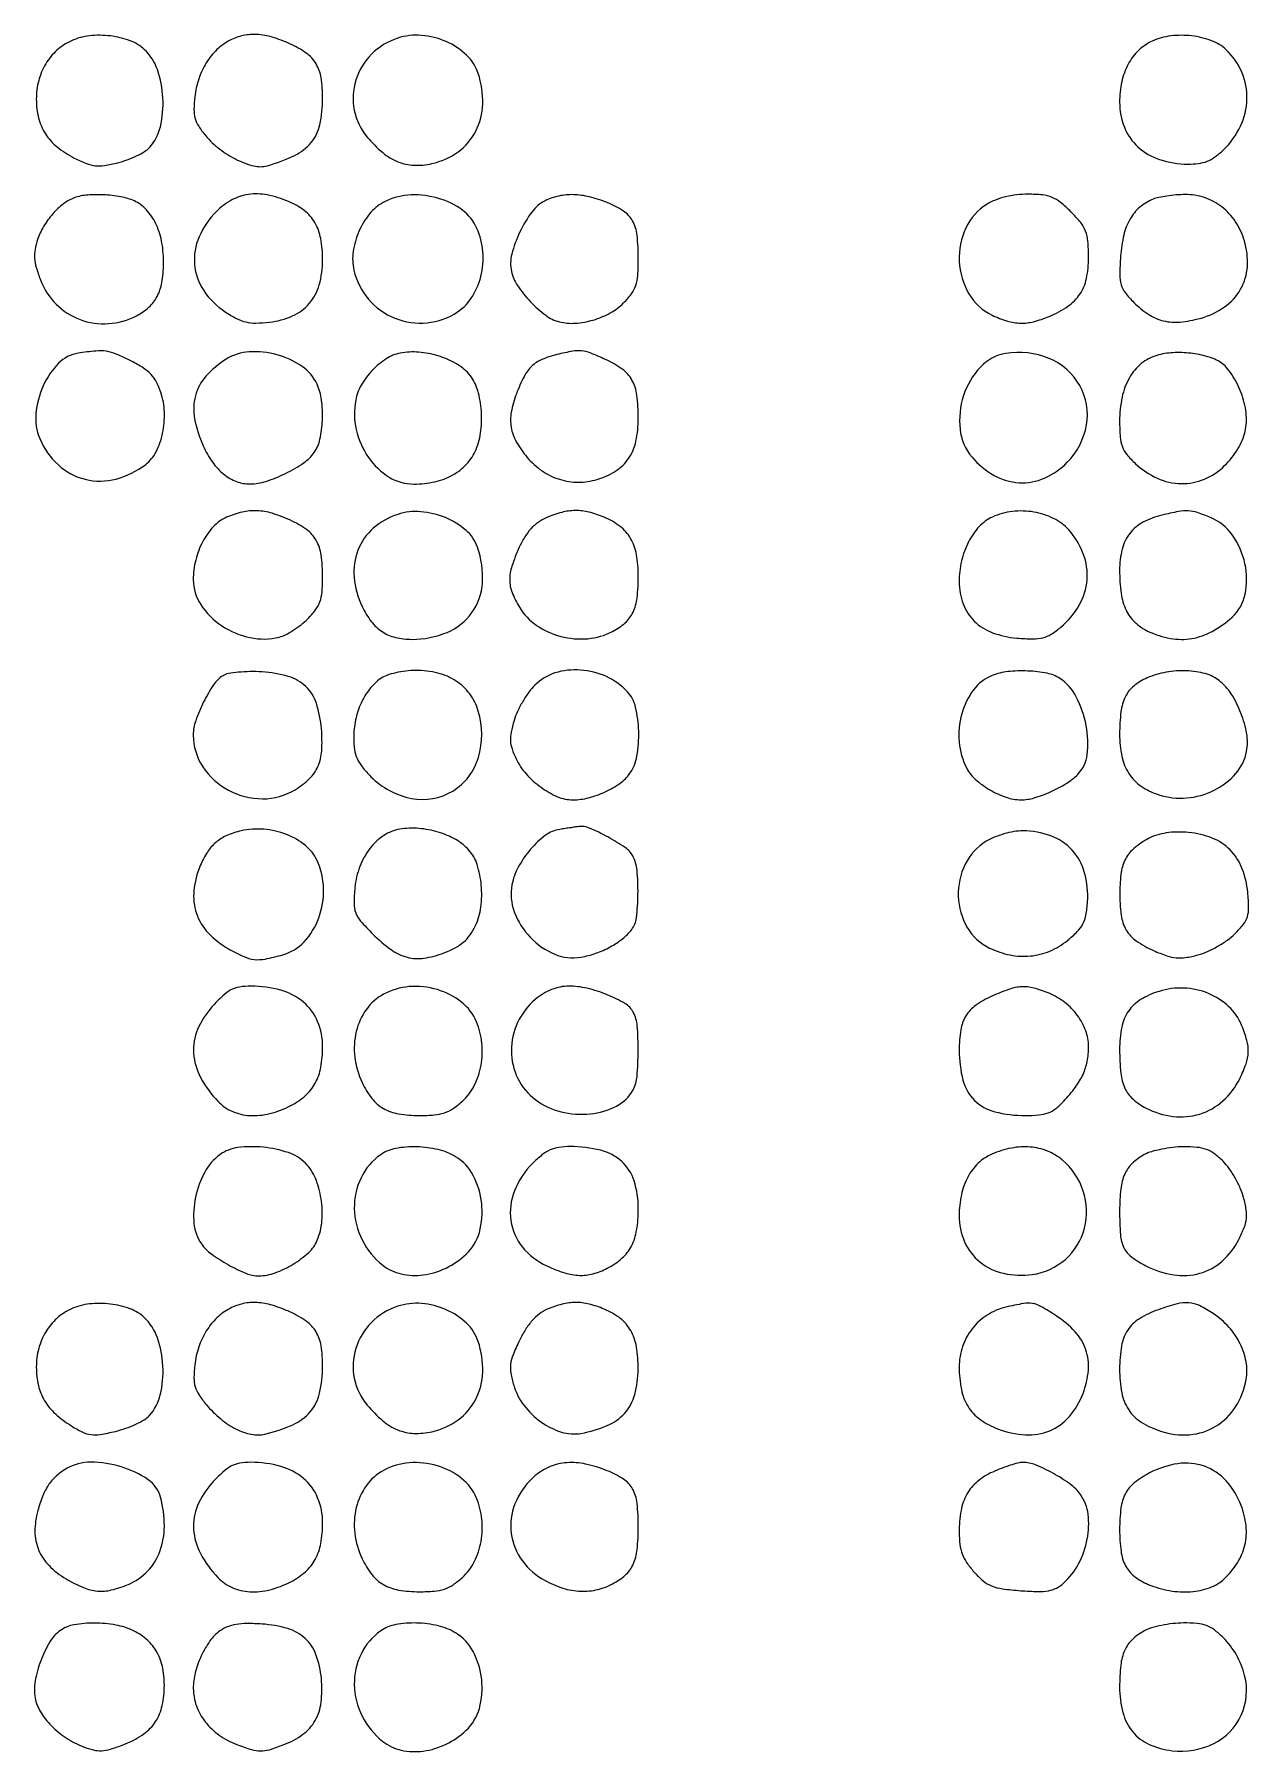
# Model space of a CAD drawing. Extents: x 21 to 1898, y 209 to 908.
# Drawn here: x 967.3 to 1201.9, y 576.1 to 907.9 of the extents above; entities that cross this region are included whole.
import ezdxf

# ---------------------------------------------------------------- set-up
doc = ezdxf.new("R2010")
doc.units = 0

msp = doc.modelspace()

# ---------------------------------------------------------------- linework, layer by layer
for points in [[(974.452402, 906.648723, 0.077131), (971.649189, 904.813402, 0.074118), (969.489476, 902.19229, 0.071463), (968.130357, 898.964512, 0.064051), (967.666667, 895.359656, 0.060902), (968.112787, 891.710599, 0.082745), (969.428243, 888.670861, 0.07961), (971.70491, 886.139212, 0.051984), (975.006848, 883.996506, 0.023429), (977.344477, 882.938829, 0.067723), (979.065586, 882.512519, 0.066574), (980.854568, 882.557936, 0.022089), (983.430637, 883.086851, 0.02635), (985.253873, 883.649573, 0.024434), (987.055566, 884.413249, 0.025221), (988.589934, 885.251875, 0.071271), (989.527235, 886.030095, 0.126992), (991.634213, 890.048416, 0.070813), (992.127937, 895.586967, 0.070432), (991.053691, 901.080411, 0.121305), (988.532326, 904.969631, 0.101127), (985.778988, 906.667657, 0.058155), (981.973499, 907.578267, 0.056765), (977.929888, 907.599643, 0.079569)], [(1005.096399, 906.735258, 0.072831), (1002.57836, 904.937126, 0.061906), (1000.518561, 902.398331, 0.058614), (999.052186, 899.290523, 0.052932), (998.282976, 895.818199, 0.025423), (998.13189, 893.360815, 0.071007), (998.357278, 891.652885, 0.075407), (999.041464, 890.135148, 0.031376), (1000.381315, 888.323419, 0.054638), (1003.117321, 885.711903, 0.049592), (1006.440801, 883.656602, 0.053349), (1009.721687, 882.465847, 0.129723), (1012.275849, 882.507864, 0.041629), (1017.594226, 884.495553, 0.110565), (1020.777429, 886.971722, 0.119672), (1022.457037, 890.437798, 0.053307), (1023, 895.516082, 0.038001), (1022.696327, 899.505877, 0.097472), (1021.718118, 902.217107, 0.104135), (1019.832048, 904.249328, 0.047273), (1016.669318, 906.063052, 0.032815), (1013.257922, 907.349445, 0.059313), (1010.32269, 907.872978, 0.068936), (1007.663648, 907.660774, 0.064447)], [(1037.5, 907.15032, 0.118056), (1032.42929, 904.045625, 0.122564), (1029.399871, 899.019871, 0.125024), (1029.111905, 893.241279, 0.125793), (1031.619116, 888.040808, 0.041715), (1034.613921, 885.030929, 0.079114), (1037.527814, 883.257899, 0.088441), (1040.618595, 882.591669, 0.064313), (1044.128207, 882.917471, 0.101938), (1049.162188, 885.190844, 0.117878), (1052.580426, 889.177698, 0.112414), (1053.925133, 894.43959, 0.086487), (1053.058771, 900.321921, 0.123547), (1050.815505, 903.863497, 0.086907), (1046.871175, 906.48703, 0.083381), (1042.102892, 907.69031, 0.09912)], [(1183.314715, 906.59083, 0.087214), (1180.672708, 904.789019, 0.077043), (1178.6684, 902.122119, 0.069696), (1177.420883, 898.720832, 0.053144), (1177, 894.772166, 0.094549), (1177.924421, 889.927311, 0.11442), (1180.550131, 886.129596, 0.107011), (1184.737949, 883.704975, 0.074589), (1190.144722, 882.817439, 0.035399), (1192.235447, 882.936672, 0.06225), (1193.90949, 883.367829, 0.062048), (1195.429541, 884.198932, 0.034937), (1197.048096, 885.546079, 0.091633), (1200.3451, 890.124915, 0.103848), (1201.600028, 895.38152, 0.107433), (1200.622238, 900.559098, 0.104354), (1197.579083, 904.925705, 0.099678), (1194.7745, 906.666462, 0.060218), (1190.959082, 907.586008, 0.058469), (1186.888195, 907.583571, 0.076936)], [(975, 876.293772, 0.077696), (972.90699, 875.135238, 0.04689), (970.836444, 873.189481, 0.045376), (969.080766, 870.791895, 0.055705), (967.92444, 868.271052, 0.035239), (967.428822, 866.316413, 0.06175), (967.337977, 864.652229, 0.05357), (967.656194, 862.861293, 0.020484), (968.462909, 860.457951, 0.104998), (971.484976, 855.784764, 0.107737), (976.120147, 852.794887, 0.107073), (981.603514, 851.99472, 0.102563), (987.020016, 853.51035, 0.064159), (989.41324, 855.166656, 0.089197), (991.006583, 857.22246, 0.078139), (991.915417, 859.915674, 0.038613), (992.249039, 863.519756, 0.045551), (991.942338, 867.551602, 0.062806), (990.896625, 871.025273, 0.072367), (989.184551, 873.741925, 0.096983), (986.908806, 875.547158, 0.070627), (984.414144, 876.419043, 0.033161), (981.017811, 876.859308, 0.033163), (977.591136, 876.846669, 0.070234)], [(1002.478869, 873.678869, 0.093908), (999.120059, 868.749565, 0.12491), (998.247123, 863.419372, 0.12701), (1000.02225, 858.383053, 0.098985), (1004.155379, 854.278477, 0.026673), (1006.362177, 852.981705, 0.061972), (1008.159085, 852.31731, 0.060825), (1010.084607, 852.106846, 0.024908), (1012.7139, 852.27122, 0.075549), (1017.1781, 853.473394, 0.112773), (1020.411124, 855.872796, 0.1094), (1022.344202, 859.498661, 0.068072), (1023, 864.29327, 0.044624), (1022.62999, 868.430849, 0.087642), (1021.490344, 871.522021, 0.097096), (1019.456431, 873.833356, 0.06504), (1016.401426, 875.605633, 0.050474), (1012.29118, 876.854226, 0.083084), (1008.668723, 876.956654, 0.090711), (1005.434494, 875.890441, 0.071628)], [(1034.667443, 875.384769, 0.101194), (1032.043888, 873.182335, 0.065841), (1030.005281, 869.775587, 0.065114), (1028.902727, 865.907981, 0.092636), (1029.034896, 862.345278, 0.121969), (1031.850737, 856.726464, 0.120529), (1036.973996, 853.041054, 0.121194), (1043.196403, 852.148428, 0.124199), (1049.059685, 854.261238, 0.108614), (1052.003555, 857.349767, 0.084901), (1053.707633, 861.670742, 0.081802), (1053.914019, 866.466224, 0.089493), (1052.544051, 870.914815, 0.127363), (1049.5285, 874.280314, 0.085659), (1044.782956, 876.376376, 0.082496), (1039.428549, 876.807809, 0.103477)], [(1066, 875.735258, 0.119269), (1063.459078, 873.610932, 0.047862), (1061.109186, 869.70306, 0.047863), (1059.543776, 865.415755, 0.118205), (1059.4802, 862.090149, 0.09453), (1060.659635, 859.336705, 0.041715), (1063.148857, 856.236923, 0.041693), (1066.101556, 853.607822, 0.099892), (1068.735759, 852.351472, 0.078482), (1071.823364, 852.075133, 0.054606), (1075.275529, 852.690793, 0.053985), (1078.559457, 854.053943, 0.07114), (1081.150463, 855.996617, 0.036534), (1082.671184, 857.757431, 0.079061), (1083.497501, 859.338706, 0.063696), (1083.889769, 861.30899, 0.017328), (1084, 864.488818, 0.026511), (1083.755239, 869.101868, 0.099552), (1082.890543, 871.853592, 0.122388), (1081.138223, 873.747899, 0.050077), (1078.008937, 875.379747, 0.034481), (1074.567434, 876.488516, 0.053337), (1071.475939, 876.912098, 0.060028), (1068.648678, 876.656053, 0.062253)], [(1151.380646, 875.090411, 0.148412), (1147.301971, 870.519451, 0.120415), (1146.028715, 864.045579, 0.121119), (1147.885674, 857.743355, 0.151167), (1152.357078, 853.634845, 0.036583), (1155.309035, 852.490116, 0.068757), (1157.829694, 852.084618, 0.068521), (1160.371658, 852.377265, 0.036098), (1163.390496, 853.3898, 0.050191), (1167.010384, 855.348952, 0.096748), (1169.32324, 857.679789, 0.096948), (1170.586176, 860.706172, 0.050555), (1171, 864.788561, 0.01973), (1170.875965, 867.930707, 0.072464), (1170.435851, 869.866249, 0.078613), (1169.481469, 871.513331, 0.025839), (1167.6, 873.6, 0.025569), (1165.571482, 875.431016, 0.073285), (1163.944177, 876.39948, 0.072875), (1162.101424, 876.860273, 0.025083), (1159.35, 876.996262, 0.028707), (1157.128096, 876.86687, 0.029802), (1154.96373, 876.48385, 0.031564), (1152.99913, 875.880761, 0.04669)], [(1183.5, 876.054643, 0.078499), (1180.893248, 874.473712, 0.087832), (1179.017201, 872.217871, 0.073575), (1177.80958, 869.119407, 0.038154), (1177.193827, 865.002876, 0.013458), (1177.03171, 861.42604, 0.074688), (1177.281794, 859.523841, 0.096522), (1178.055579, 858.009063, 0.030179), (1179.754593, 856.091561, 0.052331), (1182.627138, 853.764691, 0.085539), (1185.499224, 852.531381, 0.082203), (1188.700482, 852.304025, 0.044995), (1192.578613, 853.02201, 0.083163), (1197.24419, 855.212422, 0.112592), (1200.380133, 858.635331, 0.114555), (1201.688696, 863.031349, 0.088303), (1201.113084, 868.016897, 0.073198), (1199.399304, 871.68349, 0.081475), (1196.750784, 874.549612, 0.084225), (1193.406483, 876.351469, 0.085539), (1189.673275, 876.936614, 0.016579), (1187.928812, 876.852217, 0.015104), (1186.138399, 876.651388, 0.015316), (1184.549387, 876.374468, 0.046364)], [(975.772002, 846.285869, 0.162755), (971.979921, 844.343094, 0.088), (968.990373, 839.964921, 0.083729), (967.580629, 834.589728, 0.123045), (968.333286, 829.786565, 0.107313), (971.925559, 824.691452, 0.126758), (977.113205, 821.919657, 0.124441), (983.070429, 821.973668, 0.101217), (988.811519, 824.806808, 0.111785), (990.808228, 827.236036, 0.064423), (992.064896, 830.826572, 0.060742), (992.417151, 834.880874, 0.070338), (991.742487, 838.694142, 0.042379), (990.902005, 840.680595, 0.06774), (989.832763, 842.177541, 0.060292), (988.309118, 843.447506, 0.026842), (986.03811, 844.75, 0.015937), (983.10174, 846.115161, 0.063789), (981.198169, 846.654123, 0.061072), (979.180068, 846.707638, 0.013825)], [(1004.366714, 845.132111, 0.070377), (1000.443098, 841.829415, 0.118233), (998.406795, 838.059245, 0.112412), (998.247671, 833.636086, 0.059657), (999.913748, 828.3825, 0.047021), (1001.712674, 825.242393, 0.068668), (1003.885558, 822.916213, 0.079258), (1006.340085, 821.497282, 0.093939), (1008.972506, 821.021962, 0.077021), (1012.052146, 821.526629, 0.035182), (1015.83646, 823.066739, 0.035004), (1019.313185, 825.088975, 0.090996), (1021.3675, 827.114292, 0.100674), (1022.472562, 829.654458, 0.042061), (1022.942497, 833.376456, 0.041875), (1022.779288, 837.243538, 0.075555), (1021.914788, 840.287676, 0.136391), (1019.026967, 843.725724, 0.083114), (1014.18536, 845.976755, 0.082023), (1008.806378, 846.54732, 0.12595)], [(1038, 846.296929, 0.09806), (1035.282126, 845.210881, 0.058887), (1032.600322, 842.982617, 0.058089), (1030.468541, 840.142127, 0.085791), (1029.383066, 837.228378, 0.102487), (1029.490586, 831.514626, 0.095812), (1031.8441, 826.160082, 0.103007), (1035.84146, 822.358138, 0.139662), (1040.608844, 821, 0.054608), (1044.672776, 821.445177, 0.072345), (1048.14771, 822.763691, 0.079828), (1050.845699, 824.885458, 0.087545), (1052.641653, 827.684782, 0.071511), (1053.591441, 831.358435, 0.051434), (1053.623022, 835.601051, 0.053096), (1052.817196, 839.547383, 0.106785), (1051.244881, 842.291678, 0.081187), (1048.711585, 844.322424, 0.055069), (1045.304134, 845.777891, 0.053712), (1041.554183, 846.484845, 0.066015)], [(1068.256163, 846.025198, 0.043274), (1065.374583, 845.071628, 0.090819), (1063.41741, 843.769081, 0.080737), (1061.910973, 841.751339, 0.028854), (1060.433332, 838.464603, 0.046234), (1059.443671, 834.921907, 0.087411), (1059.427032, 831.965468, 0.08717), (1060.422122, 829.17593, 0.045771), (1062.532434, 826.143824, 0.067509), (1065.391767, 823.551409, 0.074704), (1068.745659, 821.920801, 0.075905), (1072.384005, 821.363904, 0.072995), (1076.074577, 821.904198, 0.069241), (1079.661443, 823.546423, 0.103263), (1082.121968, 825.948679, 0.095658), (1083.533915, 829.280376, 0.052576), (1084, 833.7006, 0.031286), (1083.7178, 838.206187, 0.096099), (1082.77002, 841.098006, 0.110507), (1080.898191, 843.196192, 0.049046), (1077.669318, 845.063052, 0.011926), (1074.682822, 846.33402, 0.069272), (1073.024194, 846.740233, 0.070983), (1071.334876, 846.672846, 0.012872)], [(1155, 846.232866, 0.16465), (1150.103003, 843.614847, 0.110119), (1146.839547, 838.097175, 0.106972), (1146.174551, 831.57611, 0.148068), (1148.479752, 826.206433, 0.089586), (1152.729183, 822.680642, 0.115414), (1157.584656, 821.262906, 0.117721), (1162.492449, 822.156402, 0.09585), (1166.896941, 825.205793, 0.151095), (1170.605743, 832.431854, 0.174015), (1169.298342, 840.034236, 0.167358), (1163.375673, 845.273706, 0.14021)], [(1184.211912, 845.868933, 0.102583), (1181.182984, 844.274482, 0.091796), (1178.895375, 841.551448, 0.078132), (1177.479074, 837.785157, 0.050804), (1177.003738, 833.15121, 0.018912), (1177.117099, 830.098677, 0.070705), (1177.527801, 828.227948, 0.083165), (1178.405909, 826.70574, 0.032575), (1180.071633, 824.933084, 0.082484), (1184.284722, 822.131882, 0.100574), (1188.895421, 821.092625, 0.104974), (1193.393471, 821.948182, 0.09737), (1197.294798, 824.567525, 0.058012), (1199.851172, 827.797519, 0.082437), (1201.237714, 831.179222, 0.084229), (1201.441072, 834.771801, 0.063408), (1200.506012, 838.62343, 0.028476), (1199.69573, 840.429404, 0.026859), (1198.671179, 842.1685, 0.027882), (1197.595602, 843.607572, 0.078681), (1196.651431, 844.429291, 0.068277), (1194.031441, 845.608072, 0.042832), (1190.733594, 846.279432, 0.042139), (1187.287112, 846.386273, 0.056776)], [(1004.42096, 814.581015, 0.101907), (1001.911804, 812.813156, 0.066452), (999.84284, 809.922376, 0.06148), (998.467645, 806.330852, 0.060793), (998, 802.498871, 0.146691), (999.43736, 797.705025, 0.100627), (1003.470163, 793.654354, 0.095042), (1008.995304, 791.334519, 0.113966), (1014.621562, 791.441154, 0.056463), (1015.834673, 791.895987, 0.024742), (1017.325935, 792.751786, 0.024105), (1018.835335, 793.826317, 0.029642), (1020.128135, 794.974289, 0.035326), (1021.631413, 796.70644, 0.07516), (1022.47078, 798.264611, 0.064988), (1022.879742, 800.143811, 0.021126), (1023, 802.988818, 0.033442), (1022.710594, 807.310975, 0.0967), (1021.75275, 810.139476, 0.108375), (1019.876299, 812.214339, 0.048402), (1016.669318, 814.063052, 0.033806), (1013.231951, 815.351475, 0.062273), (1010.291369, 815.846106, 0.067152), (1007.472338, 815.586477, 0.046215)], [(1037.5, 815.15032, 0.101792), (1032.756256, 812.45146, 0.121092), (1029.8145, 808.239221, 0.115878), (1029.08615, 802.991113, 0.087785), (1030.630363, 797.366523, 0.051472), (1032.3971, 794.458333, 0.084601), (1034.492066, 792.49402, 0.08756), (1037.064608, 791.376682, 0.058836), (1040.254625, 791, 0.098356), (1047.064732, 792.352709, 0.14098), (1051.85178, 796.163031, 0.141104), (1053.879745, 801.931793, 0.098598), (1052.919726, 808.800431, 0.131628), (1050.700968, 812.063292, 0.08048), (1046.710384, 814.516826, 0.076968), (1041.950251, 815.666624, 0.099767)], [(1066.216395, 814.495002, 0.053115), (1064.631083, 813.595681, 0.051887), (1063.257076, 812.376348, 0.047028), (1062.056478, 810.788162, 0.031823), (1060.988357, 808.784144, 0.027027), (1059.562456, 805.129817, 0.080473), (1059.142602, 802.48419, 0.092656), (1059.604238, 800.057674, 0.043709), (1061.025635, 797.189824, 0.106401), (1064.332493, 793.70718, 0.08643), (1069.028572, 791.57135, 0.085101), (1074.239197, 791.129347, 0.098336), (1079.020016, 792.51035, 0.063266), (1081.468963, 794.198786, 0.101665), (1082.974545, 796.228616, 0.080735), (1083.76273, 799.028227, 0.028335), (1084, 803.211752, 0.043733), (1083.63289, 807.400936, 0.087753), (1082.498268, 810.510432, 0.097835), (1080.466362, 812.827207, 0.065087), (1077.401426, 814.605633, 0.038585), (1074.442353, 815.5818, 0.062935), (1071.820362, 815.886825, 0.062531), (1069.193034, 815.530526, 0.037567)], [(1152.42096, 814.635502, 0.100544), (1149.870753, 812.792214, 0.06777), (1147.809283, 809.837572, 0.061848), (1146.458449, 806.140534, 0.056754), (1146, 802.114647, 0.087773), (1146.753013, 797.858163, 0.11214), (1148.908177, 794.521877, 0.104649), (1152.426668, 792.289561, 0.06863), (1157.12821, 791.239274, 0.016893), (1160.254204, 791.086116, 0.065102), (1162.181714, 791.308461, 0.079927), (1163.780118, 791.992524, 0.033916), (1165.666489, 793.372823, 0.088059), (1169.204358, 797.610609, 0.110534), (1170.711609, 802.48682, 0.111648), (1169.990608, 807.502784, 0.091271), (1167.16395, 812.142538, 0.09594), (1164.253618, 814.356316, 0.073001), (1160.433894, 815.593594, 0.070528), (1156.285994, 815.704317, 0.077986)], [(1185.184668, 815.010576, 0.064598), (1181.487547, 813.612941, 0.106539), (1178.948932, 811.462859, 0.104332), (1177.488287, 808.422694, 0.060065), (1177, 804.372739, 0.032967), (1177.296578, 799.879538, 0.076726), (1178.242644, 796.650042, 0.096024), (1179.95007, 794.306221, 0.076822), (1182.539687, 792.548192, 0.066672), (1186.814255, 791.179316, 0.086256), (1190.925571, 791.160059, 0.083825), (1194.890541, 792.538848, 0.059253), (1198.73469, 795.284894, 0.158504), (1201.256663, 799.712704, 0.104443), (1201.22844, 805.622227, 0.101363), (1198.788289, 811.161474, 0.140422), (1194.573409, 814.533774, 0.019711), (1192.021756, 815.483644, 0.06665), (1190.277234, 815.808026, 0.058228), (1188.388742, 815.683994, 0.012626)], [(1003.742966, 783.97371, 0.107371), (1001.934617, 782.236079, 0.031932), (999.994554, 778.906426, 0.032625), (998.470254, 775.286022, 0.083512), (998, 772.490178, 0.146405), (999.823292, 766.39679, 0.125082), (1004.788275, 761.859355, 0.122834), (1011.395109, 760.192602, 0.138432), (1017.686178, 761.950227, 0.055717), (1020.456344, 764.095163, 0.098367), (1022.0942, 766.466226, 0.086904), (1022.818724, 769.491958, 0.036115), (1022.77428, 773.708345, 0.057751), (1021.784095, 778.640899, 0.123922), (1019.736653, 781.906104, 0.121917), (1016.361984, 783.845048, 0.054932), (1011.294286, 784.710323, 0.018524), (1008.947153, 784.76271, 0.020631), (1006.685943, 784.635987, 0.020472), (1004.782324, 784.37126, 0.093375)], [(1034.216795, 783.439296, 0.074723), (1032.071799, 781.399843, 0.058877), (1030.411475, 778.653904, 0.055425), (1029.356723, 775.422174, 0.051229), (1029, 771.94966, 0.03486), (1029.158453, 769.679747, 0.070155), (1029.65257, 767.957935, 0.0651), (1030.631477, 766.359725, 0.026461), (1032.341055, 764.458945, 0.148213), (1040.152514, 760.28122, 0.188665), (1048.132775, 761.701392, 0.186222), (1053.100951, 768.189347, 0.1451), (1053.074917, 777.144285, 0.085107), (1051.426518, 780.463849, 0.091394), (1048.799339, 782.949925, 0.084081), (1045.264249, 784.476982, 0.059863), (1040.972506, 784.996262, 0.030276), (1039.075637, 784.88287, 0.026574), (1037.120425, 784.540445, 0.027493), (1035.386886, 784.039171, 0.068747)], [(1064.013295, 782.167141, 0.039774), (1062.840402, 780.791168, 0.023528), (1061.658502, 778.984597, 0.023446), (1060.642229, 777.058029, 0.036874), (1059.975033, 775.311005, 0.023108), (1059.40841, 773.043637, 0.063707), (1059.291072, 771.403899, 0.068122), (1059.59268, 769.851048, 0.029362), (1060.389382, 767.893864, 0.071902), (1062.329214, 764.989433, 0.053545), (1065.201571, 762.411639, 0.055305), (1068.411268, 760.599718, 0.101199), (1071.343998, 760, 0.063509), (1074.383778, 760.387669, 0.045237), (1077.619057, 761.547078, 0.046244), (1080.479759, 763.211479, 0.085311), (1082.369307, 765.116873, 0.111424), (1083.739595, 768.459206, 0.049208), (1084.069665, 773.248431, 0.049236), (1083.4678, 777.927836, 0.131682), (1081.903972, 780.872699, 0.098475), (1077.849694, 783.794437, 0.089213), (1072.840818, 785.074384, 0.093315), (1067.896429, 784.508954, 0.12196)], [(1152.388117, 784.019931, 0.136591), (1148.786676, 781.250764, 0.094134), (1146.507194, 776.60431, 0.088062), (1145.999833, 771.146877, 0.09889), (1147.455949, 766.085185, 0.093638), (1149.142264, 763.930161, 0.048514), (1151.92828, 761.927998, 0.048216), (1155.090484, 760.478423, 0.08356), (1157.933248, 760, 0.072117), (1160.483885, 760.369813, 0.033198), (1163.638807, 761.536995, 0.033103), (1166.681852, 763.147998, 0.058146), (1168.912351, 764.912351, 0.170011), (1170.733569, 768.696116, 0.074264), (1170.527745, 774.338417, 0.071972), (1168.635411, 779.89179, 0.130393), (1165.450392, 783.440548, 0.097544), (1162.983423, 784.441848, 0.036709), (1159.265249, 784.881551, 0.036864), (1155.398859, 784.76797, 0.070347)], [(1182.328737, 783.542239, 0.068294), (1179.729672, 781.960585, 0.108146), (1178.112407, 779.928793, 0.084766), (1177.257572, 777.039977, 0.029652), (1177, 772.7006, 0.051105), (1177.444918, 768.358987, 0.092668), (1178.794532, 765.066807, 0.100702), (1181.148057, 762.661828, 0.069288), (1184.580816, 760.973328, 0.101925), (1189.930553, 760.351993, 0.093172), (1195.279138, 761.851459, 0.098987), (1199.464913, 765.076443, 0.133676), (1201.539178, 769.357144, 0.089508), (1201.562513, 772.736597, 0.049493), (1200.455927, 776.726592, 0.049318), (1198.575015, 780.447829, 0.084632), (1196.249071, 783.018721, 0.100545), (1193.558239, 784.372396, 0.057085), (1189.940591, 784.925208, 0.053562), (1185.999352, 784.651119, 0.058529)], [(1007.256163, 754.00038, 0.045233), (1004.468459, 753.088207, 0.074489), (1002.365176, 751.783171, 0.073943), (1000.726468, 749.911521, 0.043925), (999.345096, 747.282119, 0.074038), (998.115705, 742.429524, 0.107262), (998.61424, 738.051593, 0.107888), (1000.878235, 734.292075, 0.075588), (1004.788119, 731.23924, 0.019958), (1007.796859, 729.70286, 0.080466), (1009.777163, 729.151325, 0.077747), (1011.864218, 729.243509, 0.017888), (1015.302018, 730.066944, 0.138597), (1019.428157, 732.575776, 0.100564), (1022.246505, 737.18712, 0.093597), (1023.168211, 742.844817, 0.100933), (1021.914788, 748.287676, 0.116987), (1019.675431, 751.170422, 0.076606), (1016.01737, 753.286919, 0.07169), (1011.626745, 754.307893, 0.077949)], [(1037.88603, 754.314515, 0.108657), (1034.794126, 753.093202, 0.080871), (1032.11135, 750.573575, 0.073705), (1030.168102, 747.084892, 0.066416), (1029.23131, 743.055494, 0.020753), (1029.062202, 739.943812, 0.095406), (1029.379628, 738.173748, 0.088287), (1030.342345, 736.581434, 0.016373), (1032.691106, 734.0736, 0.038842), (1036.220018, 731.054159, 0.093061), (1039.317136, 729.578953, 0.102446), (1042.547511, 729.4019, 0.053898), (1046.452146, 730.428574, 0.031146), (1048.623306, 731.416653, 0.056289), (1050.231634, 732.521252, 0.060647), (1051.4741, 733.894666, 0.042818), (1052.52475, 735.6934, 0.078963), (1053.571266, 739.259248, 0.053882), (1053.656788, 743.490311, 0.055235), (1052.857217, 747.479632, 0.106622), (1051.244881, 750.291678, 0.080797), (1048.723508, 752.316075, 0.055748), (1045.350067, 753.757792, 0.05357), (1041.581604, 754.464824, 0.059608)], [(1068.799463, 754.288519, 0.123347), (1066.059852, 753.140604, 0.054717), (1063.176648, 750.446198, 0.053049), (1060.80341, 747.006203, 0.078276), (1059.576554, 743.556373, 0.13691), (1060.028816, 738.35196, 0.10135), (1063.116433, 733.436104, 0.102591), (1067.849383, 730.173753, 0.143997), (1072.918278, 729.598497, 0.041896), (1075.79079, 730.352711, 0.039355), (1078.561035, 731.587097, 0.041194), (1080.960726, 733.159946, 0.062572), (1082.718197, 734.924861, 0.136898), (1083.639986, 737.191823, 0.024995), (1083.933049, 741.756372, 0.026678), (1083.75162, 746.381606, 0.100044), (1082.919318, 749.150756, 0.121953), (1081.462431, 750.765329, 0.023772), (1078.087701, 752.817949, 0.023192), (1074.543007, 754.541357, 0.134133), (1072.5, 754.828206, 0.003612), (1071.947204, 754.753457, 0.000797), (1071.000467, 754.616926, 0.000829), (1069.906701, 754.455558, 0.000798)], [(1151.225074, 751.995802, 0.142189), (1147.161793, 747.552821, 0.123231), (1145.822379, 741.362285, 0.12521), (1147.560584, 735.346222, 0.149282), (1151.888557, 731.362298, 0.061854), (1155.851458, 730.030963, 0.074228), (1159.776045, 729.825244, 0.076176), (1163.507992, 730.769713, 0.069911), (1166.908404, 732.805827, 0.027849), (1168.824641, 734.537348, 0.075416), (1169.900771, 736.014023, 0.075525), (1170.489709, 737.742138, 0.027988), (1170.80266, 740.30032, 0.083665), (1170.23335, 745.908186, 0.118495), (1167.820327, 750.283455, 0.120454), (1163.717821, 753.037136, 0.088323), (1158.29966, 753.996262, 0.042516), (1156.606477, 753.85035, 0.026163), (1154.654141, 753.407085, 0.026143), (1152.755311, 752.761253, 0.041874)], [(1182.594686, 752.530024, 0.048326), (1179.839524, 750.674509, 0.097349), (1178.183939, 748.658045, 0.087943), (1177.317421, 746.024858, 0.034138), (1177.031803, 742.184259, 0.033018), (1177.300232, 737.71796, 0.099827), (1178.268774, 734.843842, 0.111331), (1180.204332, 732.748507, 0.046732), (1183.57393, 730.864272, 0.020638), (1186.099964, 729.869372, 0.059572), (1187.934863, 729.468814, 0.063671), (1189.742976, 729.525329, 0.02616), (1192.146423, 730.039428, 0.039452), (1193.959074, 730.684498, 0.024886), (1195.962121, 731.703287, 0.024943), (1197.843299, 732.909481, 0.041365), (1199.280836, 734.12699, 0.028651), (1200.929935, 735.976748, 0.092929), (1201.693945, 737.424783, 0.080804), (1201.936758, 739.161477, 0.018364), (1201.760685, 742.1388, 0.070005), (1200.645408, 746.785158, 0.101412), (1198.348389, 750.31041, 0.102963), (1194.879626, 752.612733, 0.074035), (1190.342904, 753.689164, 0.024945), (1188.055788, 753.769893, 0.033488), (1185.989363, 753.601006, 0.037236), (1184.16232, 753.186806, 0.049727)], [(1001.616362, 719.997119, 0.084438), (998.839752, 715.629121, 0.115471), (998.063836, 711.049574, 0.108126), (999.394329, 706.378731, 0.067336), (1002.75071, 701.75, 0.099381), (1005.506183, 699.820742, 0.0887), (1008.907123, 699.003662, 0.077803), (1012.765417, 699.376944, 0.055056), (1016.842777, 700.919791, 0.06385), (1019.663444, 702.846499, 0.087461), (1021.567739, 705.252516, 0.079677), (1022.64655, 708.341289, 0.04428), (1023, 712.324547, 0.098689), (1022.035096, 717.165562, 0.119808), (1019.309123, 720.888957, 0.107535), (1014.913868, 723.21143, 0.068071), (1009.148481, 724, 0.040555), (1006.939038, 723.820496, 0.081769), (1005.287807, 723.263552, 0.066895), (1003.700471, 722.12536, 0.020107)], [(1034.762571, 722.434612, 0.112995), (1031.440198, 719.507858, 0.096815), (1029.490627, 715.263177, 0.089728), (1029.200139, 710.3078, 0.080836), (1030.630363, 705.366523, 0.054359), (1032.515786, 702.302857, 0.097517), (1034.73568, 700.37116, 0.089879), (1037.652877, 699.331368, 0.040803), (1041.70673, 699, 0.021071), (1044.575482, 699.120946, 0.059109), (1046.541884, 699.524372, 0.068403), (1048.19308, 700.336346, 0.036079), (1049.993112, 701.75, 0.091725), (1052.308137, 704.795339, 0.07282), (1053.616736, 708.72222, 0.070048), (1053.772976, 713.010567, 0.073213), (1052.728691, 717.106907, 0.127619), (1049.849521, 720.897061, 0.095036), (1045.165453, 723.322454, 0.091296), (1039.739266, 723.900859, 0.105703)], [(1064.095612, 721.426999, 0.108616), (1060.665292, 716.960288, 0.111026), (1059.459886, 711.502636, 0.11403), (1060.713618, 706.168525, 0.119623), (1064.168742, 702.033365, 0.099354), (1069.065803, 699.736407, 0.085666), (1074.743408, 699.340554, 0.093288), (1079.80585, 700.836611, 0.152675), (1082.970356, 703.944609, 0.101688), (1083.750209, 706.570231, 0.020532), (1083.970222, 711.458334, 0.020424), (1083.789697, 716.345582, 0.103779), (1083.029173, 718.945489, 0.137207), (1081.389479, 720.65653, 0.037256), (1077.997548, 722.33494, 0.03787), (1074.081683, 723.586351, 0.05847), (1070.556489, 724, 0.050462), (1068.90419, 723.832816, 0.044357), (1067.242489, 723.336337, 0.042376), (1065.622781, 722.526392, 0.037796)], [(1152.330682, 722.063052, 0.047037), (1149.17838, 720.257285, 0.103151), (1147.289999, 718.234339, 0.097572), (1146.306975, 715.548888, 0.039115), (1146, 711.630841, 0.062948), (1146.734954, 705.81617, 0.13561), (1148.963687, 701.932941, 0.134482), (1152.884713, 699.725125, 0.061443), (1158.763249, 699, 0.022696), (1161.408313, 699.120125, 0.066053), (1163.18863, 699.523256, 0.077083), (1164.64478, 700.334824, 0.039493), (1166.190722, 701.75, 0.027903), (1168.473102, 704.488544, 0.052866), (1169.931737, 706.95892, 0.05967), (1170.731044, 709.466843, 0.047369), (1171, 712.2994, 0.08782), (1170.454851, 715.37925, 0.071759), (1168.867117, 718.329941, 0.068305), (1166.419306, 720.837598, 0.066422), (1163.364218, 722.62118, 0.033452), (1160.417236, 723.626977, 0.078301), (1158.10813, 723.872058, 0.070638), (1155.692469, 723.403512, 0.0234)], [(1184.619302, 722.996788, 0.060807), (1181.039975, 721.388489, 0.108215), (1178.707368, 719.174328, 0.101083), (1177.41744, 716.074827, 0.04826), (1177, 711.759945, 0.02522), (1177.229719, 707.208484, 0.080899), (1178.01452, 704.285453, 0.105591), (1179.546799, 702.202115, 0.062329), (1182.103155, 700.446656, 0.089191), (1187.354216, 698.826123, 0.106298), (1192.506126, 699.292999, 0.107889), (1196.954258, 701.822864, 0.094271), (1200.201968, 706.088454, 0.030921), (1201.428, 708.98077, 0.075724), (1201.858727, 711.245419, 0.076398), (1201.593964, 713.523428, 0.031904), (1200.583526, 716.454338, 0.106373), (1198.0663, 720.073418, 0.090792), (1194.146668, 722.585949, 0.086795), (1189.425733, 723.620774, 0.086077)], [(1003.144367, 691.438046, 0.113515), (1000.209547, 688.09031, 0.072358), (998.429741, 683.203023, 0.073733), (998.136791, 678.120825, 0.131091), (999.566082, 674.209118, 0.083309), (1001.488017, 672.255593, 0.030132), (1004.782198, 670.15772, 0.029551), (1008.256015, 668.489347, 0.100569), (1010.710162, 668.021962, 0.086097), (1013.831381, 668.602967, 0.048164), (1017.315481, 670.294862, 0.048591), (1020.325125, 672.561152, 0.109324), (1021.954381, 674.889865, 0.078445), (1022.858129, 678.645798, 0.058226), (1022.701032, 682.9176, 0.059735), (1021.587494, 686.903771, 0.098735), (1019.653856, 689.800689, 0.116044), (1016.374692, 691.830808, 0.056167), (1011.521912, 692.870573, 0.056373), (1006.604651, 692.802838, 0.125291)], [(1034.216795, 691.439296, 0.128181), (1030.409309, 686.962787, 0.117659), (1029.113721, 681.046938, 0.11257), (1030.618187, 674.973866, 0.109749), (1034.614879, 670.088296, 0.11194), (1038.174667, 668.396888, 0.088351), (1042.447321, 668.207195, 0.081231), (1046.841, 669.537404, 0.074301), (1050.73469, 672.226544, 0.138252), (1053.275973, 676.434607, 0.094396), (1053.726667, 682.035814, 0.094052), (1052.085088, 687.428524, 0.135877), (1048.69553, 691.044085, 0.07982), (1045.352476, 692.41142, 0.050457), (1041.164602, 692.950913, 0.0514), (1037.111413, 692.644639, 0.108645)], [(1063.526097, 689.726097, 0.101751), (1060.054006, 684.45644, 0.130715), (1059.362821, 678.716339, 0.13661), (1061.607875, 673.574248, 0.115868), (1066.316317, 669.943379, 0.030423), (1069.813285, 668.605668, 0.066618), (1072.632783, 668.117347, 0.076584), (1075.225726, 668.41532, 0.052539), (1077.988956, 669.494289, 0.061129), (1080.827771, 671.433744, 0.092539), (1082.668289, 673.781953, 0.081714), (1083.677491, 676.856488, 0.038544), (1084, 681.033945, 0.07581), (1083.187034, 686.364969, 0.133385), (1080.806122, 690.097013, 0.124136), (1076.72228, 692.279034, 0.061002), (1070.8349, 693, 0.036668), (1068.649888, 692.839544, 0.068741), (1066.952413, 692.344302, 0.063681), (1065.369971, 691.377734, 0.027477)], [(1152.314715, 691.536343, 0.089589), (1149.66932, 689.769115, 0.07856), (1147.665332, 687.1129, 0.070329), (1146.419557, 683.69073, 0.05222), (1146, 679.684519, 0.10223), (1147.050867, 674.598529, 0.121636), (1150.007749, 670.705611, 0.116185), (1154.557695, 668.520101, 0.087672), (1160.117166, 668.28889, 0.148989), (1166.518904, 671.218159, 0.148611), (1170.206822, 677.222558, 0.144483), (1169.982519, 684.398967, 0.139154), (1165.905213, 690.426304, 0.080171), (1163.047569, 692.137346, 0.074641), (1159.725128, 692.917033, 0.068963), (1156.088712, 692.712407, 0.054135)], [(1181.775141, 691.441198, 0.065466), (1179.433177, 689.740974, 0.099219), (1177.986765, 687.690347, 0.077279), (1177.227913, 684.86354, 0.02701), (1177, 680.647529, 0.018443), (1177.172409, 675.975068, 0.092794), (1177.838645, 673.458713, 0.122062), (1179.279774, 671.701192, 0.042357), (1182.083497, 669.957403, 0.078979), (1187.458108, 668.211354, 0.10862), (1192.512605, 668.514513, 0.113669), (1196.810151, 670.877156, 0.092771), (1200.022438, 675.043983, 0.02256), (1201.081236, 677.373312, 0.067071), (1201.510079, 679.069923, 0.069177), (1201.467933, 680.790063, 0.025106), (1200.951156, 683.181393, 0.038377), (1200.318294, 684.971891, 0.024827), (1199.330025, 686.936315, 0.024949), (1198.165586, 688.770541, 0.042492), (1196.99583, 690.158017, 0.035248), (1195.305745, 691.625249, 0.073675), (1193.77819, 692.454569, 0.066), (1191.968491, 692.85638, 0.023748), (1189.326923, 692.959962, 0.026057), (1187.279056, 692.836129, 0.021496), (1185.117481, 692.49731, 0.022022), (1183.157571, 692.012483, 0.052715)], [(974.452402, 661.648723, 0.077131), (971.649189, 659.813402, 0.074118), (969.489476, 657.19229, 0.071463), (968.130357, 653.964512, 0.064051), (967.666667, 650.359656, 0.057572), (968.070918, 646.860464, 0.077732), (969.266154, 643.912462, 0.07358), (971.36477, 641.355346, 0.045805), (974.470126, 639.018463, 0.025603), (976.662318, 637.814083, 0.082631), (978.251958, 637.346121, 0.072553), (980.017933, 637.387529, 0.01679), (982.93852, 637.985251, 0.024882), (984.935521, 638.570759, 0.024064), (986.887418, 639.357338, 0.024797), (988.534152, 640.216273, 0.076366), (989.50615, 641.006795, 0.126411), (991.625678, 645.037833, 0.071094), (992.129345, 650.579444, 0.070743), (991.058048, 656.073967, 0.121289), (988.532326, 659.969631, 0.101127), (985.778988, 661.667657, 0.058155), (981.973499, 662.578267, 0.056765), (977.929888, 662.599643, 0.079569)], [(1005.096399, 661.735258, 0.072831), (1002.57836, 659.937126, 0.061906), (1000.518561, 657.398331, 0.058614), (999.052186, 654.290523, 0.052932), (998.282976, 650.818199, 0.025876), (998.132593, 648.33555, 0.073202), (998.369784, 646.619946, 0.075438), (999.086131, 645.074809, 0.028708), (1000.512053, 643.168045, 0.043243), (1003.299882, 640.383223, 0.058018), (1006.279952, 638.420017, 0.067554), (1009.21086, 637.410493, 0.10685), (1011.857704, 637.453058, 0.04705), (1017.233141, 639.252347, 0.112357), (1020.587295, 641.753876, 0.119717), (1022.404193, 645.349249, 0.057466), (1023, 650.516082, 0.038001), (1022.696327, 654.505877, 0.097472), (1021.718118, 657.217107, 0.104135), (1019.832048, 659.249328, 0.047273), (1016.669318, 661.063052, 0.032815), (1013.257922, 662.349445, 0.059313), (1010.32269, 662.872978, 0.068936), (1007.663648, 662.660774, 0.064447)], [(1037.5, 662.15032, 0.118056), (1032.42929, 659.045625, 0.122564), (1029.399871, 654.019871, 0.125024), (1029.111905, 648.241279, 0.125793), (1031.619116, 643.040808, 0.041715), (1034.613921, 640.030929, 0.079114), (1037.527814, 638.257899, 0.088441), (1040.618595, 637.591669, 0.064313), (1044.128207, 637.917471, 0.101938), (1049.162188, 640.190844, 0.117878), (1052.580426, 644.177698, 0.112414), (1053.925133, 649.43959, 0.086487), (1053.058771, 655.321921, 0.123547), (1050.815505, 658.863497, 0.086907), (1046.871175, 661.48703, 0.083381), (1042.102892, 662.69031, 0.09912)], [(1066.391346, 661.568563, 0.060831), (1064.883083, 660.680662, 0.047565), (1063.489901, 659.386327, 0.041493), (1062.201941, 657.671412, 0.027603), (1061.009468, 655.519557, 0.016807), (1059.787307, 652.762309, 0.064539), (1059.315503, 650.950303, 0.075647), (1059.358893, 649.227768, 0.028734), (1059.91699, 646.882725, 0.08999), (1061.882169, 643.019669, 0.075294), (1065.187726, 639.81178, 0.078952), (1069.123729, 637.849306, 0.120064), (1072.918861, 637.598606, 0.05664), (1077.978335, 639.087406, 0.111647), (1081.367211, 641.515543, 0.116239), (1083.298798, 645.091408, 0.064608), (1083.968197, 650.027494, 0.041954), (1083.63111, 654.33448, 0.088723), (1082.521326, 657.482331, 0.100215), (1080.497421, 659.810058, 0.064981), (1077.401426, 661.605633, 0.038247), (1074.467758, 662.575615, 0.061636), (1071.857986, 662.889636, 0.062185), (1069.266882, 662.557264, 0.039711)], [(1155.014389, 661.97575, 0.084853), (1151.411587, 660.451558, 0.084748), (1148.517866, 657.816658, 0.084138), (1146.647052, 654.352785, 0.082014), (1146, 650.434564, 0.04855), (1146.425404, 646.06383, 0.090763), (1147.723251, 642.767438, 0.098169), (1150.01998, 640.311044, 0.064704), (1153.435567, 638.471457, 0.076239), (1158.802879, 637.312715, 0.113904), (1163.516795, 638.104373, 0.11821), (1167.286692, 640.844671, 0.086401), (1169.933388, 645.3151, 0.068478), (1170.966246, 649.818866, 0.106166), (1170.479344, 653.762379, 0.103383), (1168.398378, 657.230649, 0.062352), (1164.716505, 660.330591, 0.013989), (1161.80221, 662.106479, 0.088061), (1160.169524, 662.69071, 0.086627), (1158.424244, 662.682239, 0.013312)], [(1184.5, 661.493672, 0.052274), (1180.819509, 659.737296, 0.110946), (1178.566373, 657.549466, 0.103481), (1177.373941, 654.501223, 0.041689), (1177, 650.024075, 0.046258), (1177.426813, 645.420529, 0.100031), (1178.754152, 642.138329, 0.107866), (1181.173698, 639.781826, 0.059702), (1184.925167, 638.024697, 0.099045), (1190.522746, 637.342196, 0.117675), (1195.58047, 638.964494, 0.116746), (1199.388615, 642.709977, 0.096402), (1201.447656, 648.033764, 0.089245), (1201.443628, 651.433612, 0.07119), (1200.283726, 654.918055, 0.066929), (1198.099643, 658.130187, 0.062843), (1195.102117, 660.730067, 0.033217), (1192.432309, 662.267734, 0.096356), (1190.384303, 662.821369, 0.082876), (1188.102923, 662.607493, 0.02049)], [(973.5, 630.792183, 0.050987), (971.577688, 629.412294, 0.061798), (970.110595, 627.749259, 0.053735), (968.953142, 625.590063, 0.027685), (967.960153, 622.684911, 0.068655), (967.402521, 618.637191, 0.098337), (968.106898, 615.093958, 0.097082), (970.122212, 612.056767, 0.06542), (973.416758, 609.495915, 0.032566), (976.775941, 607.810717, 0.077766), (979.475673, 607.136717, 0.082057), (982.162158, 607.336726, 0.03945), (985.454338, 608.416474, 0.103655), (989.157847, 610.962987, 0.102155), (991.550692, 614.794362, 0.090164), (992.412837, 619.675555, 0.062747), (991.68367, 625.237839, 0.181536), (989.278533, 628.643848, 0.075227), (984.114302, 631.117008, 0.072427), (978.190532, 632.023539, 0.132762)], [(1001.616362, 627.997119, 0.084438), (998.839752, 623.629121, 0.115471), (998.063836, 619.049574, 0.108126), (999.394329, 614.378731, 0.067336), (1002.75071, 609.75, 0.099381), (1005.506183, 607.820742, 0.0887), (1008.907123, 607.003662, 0.077803), (1012.765417, 607.376944, 0.055056), (1016.842777, 608.919791, 0.06385), (1019.663444, 610.846499, 0.087461), (1021.567739, 613.252516, 0.079677), (1022.64655, 616.341289, 0.04428), (1023, 620.324547, 0.098689), (1022.035096, 625.165562, 0.119808), (1019.309123, 628.888957, 0.107535), (1014.913868, 631.21143, 0.068071), (1009.148481, 632, 0.040555), (1006.939038, 631.820496, 0.081769), (1005.287807, 631.263552, 0.066895), (1003.700471, 630.12536, 0.020107)], [(1034.762571, 630.434612, 0.112995), (1031.440198, 627.507858, 0.096815), (1029.490627, 623.263177, 0.089728), (1029.200139, 618.3078, 0.080836), (1030.630363, 613.366523, 0.054359), (1032.515786, 610.302857, 0.097517), (1034.73568, 608.37116, 0.089879), (1037.652877, 607.331368, 0.040803), (1041.70673, 607, 0.021071), (1044.575482, 607.120946, 0.059109), (1046.541884, 607.524372, 0.068403), (1048.19308, 608.336346, 0.036079), (1049.993112, 609.75, 0.091725), (1052.308137, 612.795339, 0.07282), (1053.616736, 616.72222, 0.070048), (1053.772976, 621.010567, 0.073213), (1052.728691, 625.106907, 0.127619), (1049.849521, 628.897061, 0.095036), (1045.165453, 631.322454, 0.091296), (1039.739266, 631.900859, 0.105703)], [(1064.095612, 629.426999, 0.110287), (1060.437231, 624.630619, 0.125174), (1059.387759, 618.955652, 0.127631), (1061.179068, 613.551627, 0.117217), (1065.416758, 609.495915, 0.047951), (1068.996647, 607.835599, 0.066626), (1072.453081, 607.115569, 0.071359), (1075.790875, 607.350107, 0.066252), (1079.020016, 608.51035, 0.064183), (1081.485481, 610.216833, 0.103288), (1082.988124, 612.272049, 0.080002), (1083.768262, 615.137571, 0.026542), (1084, 619.5, 0.026579), (1083.754995, 624.105722, 0.099592), (1082.889972, 626.855083, 0.122307), (1081.137512, 628.748498, 0.050048), (1078.008937, 630.379747, 0.041659), (1073.823071, 631.662404, 0.070728), (1070.17618, 631.928554, 0.081435), (1066.968851, 631.174593, 0.076678)], [(1152.479635, 630.129741, 0.065732), (1149.485122, 628.262019, 0.093941), (1147.486035, 625.862026, 0.08395), (1146.364014, 622.686847, 0.043069), (1146, 618.468724, 0.030494), (1146.143552, 616.117173, 0.059009), (1146.590451, 614.289563, 0.060121), (1147.445158, 612.638964, 0.032841), (1148.85135, 610.840339, 0.035622), (1150.646549, 609.0983, 0.079249), (1152.274777, 608.1201, 0.062184), (1154.366344, 607.566799, 0.015551), (1157.886954, 607.201796, 0.012818), (1161.198916, 607.047437, 0.047969), (1163.274013, 607.203209, 0.073552), (1164.787129, 607.700668, 0.067877), (1166.137983, 608.624873, 0.087318), (1169.076298, 612.402742, 0.074424), (1170.753505, 617.170358, 0.07863), (1170.910364, 621.956944, 0.122313), (1169.433918, 625.790882, 0.083309), (1167.511983, 627.744407, 0.030132), (1164.217802, 629.84228, 0.029551), (1160.743985, 631.510653, 0.100569), (1158.289838, 631.978038, 0.059108), (1157.34275, 631.853883, 0.014892), (1155.844783, 631.426041, 0.01499), (1154.150132, 630.830454, 0.014615)], [(1182.780876, 629.947755, 0.047368), (1179.841868, 628.020131, 0.102812), (1178.129769, 625.948797, 0.090577), (1177.261293, 623.191802, 0.031137), (1177, 619, 0.032152), (1177.270602, 614.796125, 0.088795), (1178.16015, 611.977341, 0.109075), (1179.841246, 609.981887, 0.064495), (1182.548373, 608.415342, 0.055434), (1186.628383, 607.219889, 0.061388), (1190.730628, 607.007829, 0.067659), (1194.389944, 607.772828, 0.101969), (1197.167714, 609.454694, 0.065031), (1199.76025, 612.575183, 0.083633), (1201.198427, 616.010348, 0.083686), (1201.431408, 619.72536, 0.065207), (1200.489542, 623.666556, 0.092585), (1197.570487, 628.433503, 0.124601), (1193.378198, 631.233047, 0.121685), (1188.280292, 631.737713, 0.08579)], [(972.341842, 599.526882, 0.105267), (970.282246, 597.31616, 0.045286), (968.521192, 593.668187, 0.045195), (967.428191, 589.70212, 0.09126), (967.43927, 586.472024, 0.092134), (968.481015, 583.779749, 0.056676), (970.587814, 581.099514, 0.05249), (973.456525, 578.748668, 0.051576), (976.768261, 577.030594, 0.035138), (978.695112, 576.423441, 0.072954), (980.261597, 576.283093, 0.059791), (981.993081, 576.590547, 0.017411), (984.559792, 577.469685, 0.054506), (988.091611, 579.280263, 0.091763), (990.485445, 581.581292, 0.093022), (991.876875, 584.562835, 0.057338), (992.405575, 588.409781, 0.051157), (992.103472, 592.168737, 0.078112), (991.01963, 595.249094, 0.085122), (989.130548, 597.662808, 0.073589), (986.454106, 599.454754, 0.065951), (983.016185, 600.56115, 0.043661), (978.880817, 600.944252, 0.044467), (974.97934, 600.616676, 0.110034)], [(1003.144367, 599.438046, 0.082249), (1001.211693, 597.491034, 0.046478), (999.541428, 594.605297, 0.045486), (998.387346, 591.351937, 0.062913), (998.003738, 588.282119, 0.088079), (998.597183, 584.965348, 0.07736), (1000.307836, 581.886672, 0.072612), (1002.990982, 579.314694, 0.063703), (1006.415342, 577.479181, 0.016061), (1009.271257, 576.492369, 0.074616), (1010.990865, 576.229637, 0.075405), (1012.703322, 576.484715, 0.016606), (1015.521295, 577.454983, 0.066745), (1019.191741, 579.451116, 0.106734), (1021.553457, 582.107524, 0.099887), (1022.703243, 585.636551, 0.05296), (1022.749554, 590.254639, 0.063409), (1021.711583, 594.843694, 0.120561), (1019.620688, 597.972904, 0.114923), (1016.242951, 599.875307, 0.054458), (1011.294286, 600.751725, 0.016481), (1008.390437, 600.849093, 0.040115), (1006.256392, 600.678804, 0.053343), (1004.583364, 600.222259, 0.063079)], [(1034.216795, 599.439296, 0.128181), (1030.409309, 594.962787, 0.117659), (1029.113721, 589.046938, 0.11257), (1030.618187, 582.973866, 0.109749), (1034.614879, 578.088296, 0.11194), (1038.174667, 576.396888, 0.088351), (1042.447321, 576.207195, 0.081231), (1046.841, 577.537404, 0.074301), (1050.73469, 580.226544, 0.138252), (1053.275973, 584.434607, 0.094396), (1053.726667, 590.035814, 0.094052), (1052.085088, 595.428524, 0.135877), (1048.69553, 599.044085, 0.07982), (1045.352476, 600.41142, 0.050457), (1041.164602, 600.950913, 0.0514), (1037.111413, 600.644639, 0.108645)], [(1181.775141, 599.441198, 0.065685), (1179.429559, 597.736788, 0.099568), (1177.983782, 595.680254, 0.077115), (1177.226704, 592.838229, 0.02661), (1177, 588.581518, 0.064217), (1177.638057, 583.633992, 0.108727), (1179.533604, 579.93099, 0.115046), (1182.718161, 577.500062, 0.077823), (1187.140873, 576.287589, 0.142495), (1195.208606, 577.679476, 0.175136), (1200.496401, 583.131435, 0.170046), (1201.164849, 590.840905, 0.134558), (1196.99583, 598.158017, 0.035248), (1195.305745, 599.625249, 0.073675), (1193.77819, 600.454569, 0.066), (1191.968491, 600.85638, 0.023748), (1189.326923, 600.959962, 0.026057), (1187.279056, 600.836129, 0.021496), (1185.117481, 600.49731, 0.022022), (1183.157571, 600.012483, 0.052715)]]:
    msp.add_lwpolyline(points, format="xyb", close=True)

doc.saveas('drawing.dxf')
